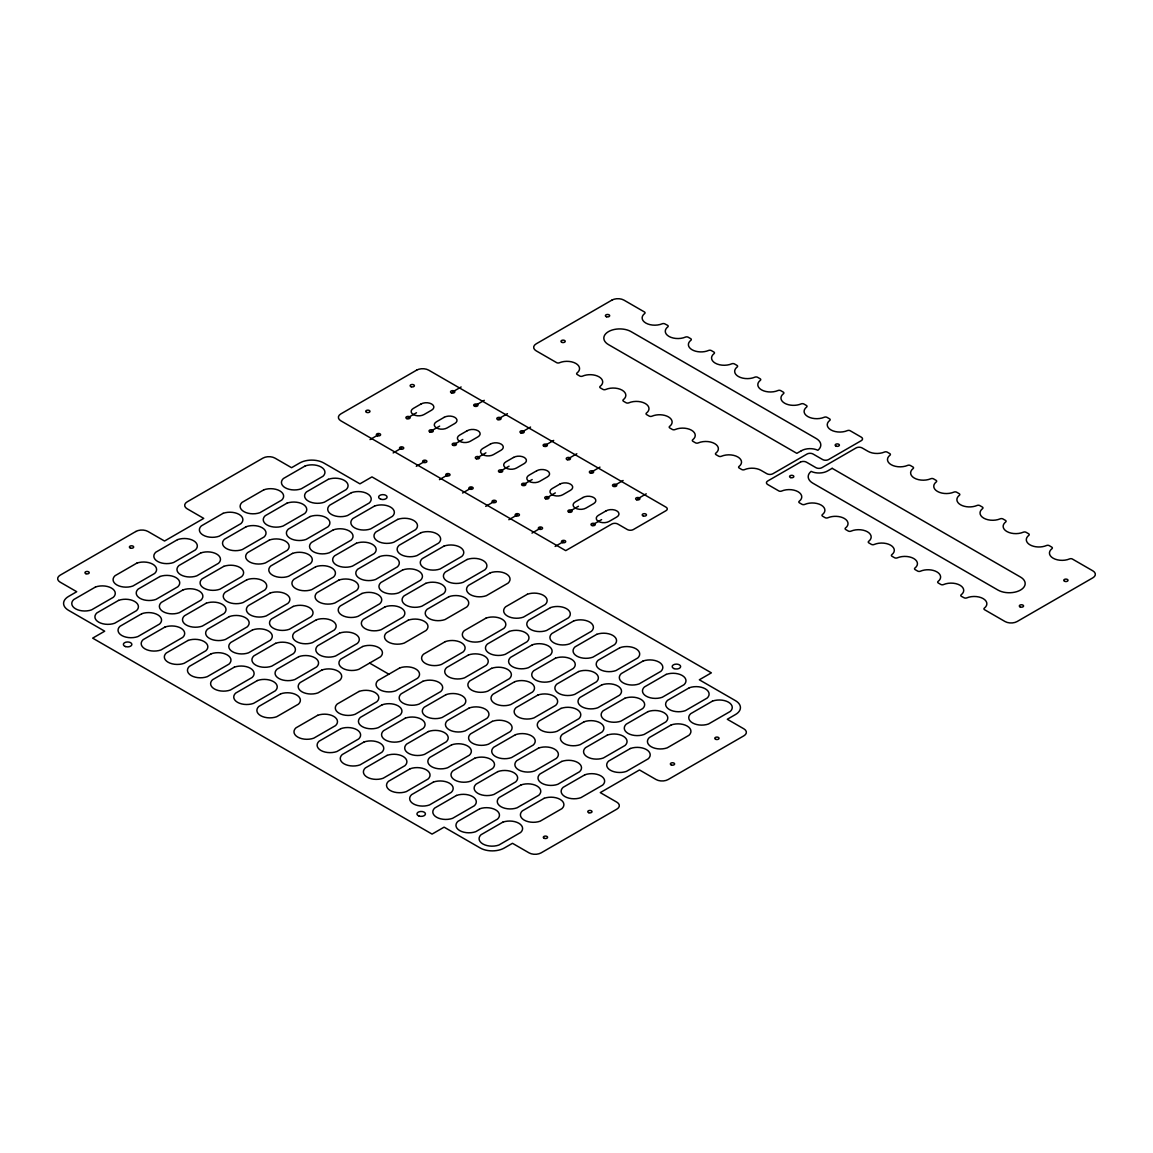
<?xml version="1.0" encoding="UTF-8"?>
<svg xmlns="http://www.w3.org/2000/svg" width="1153" height="1153" viewBox="0 0 1153 1153"><rect width="100%" height="100%" fill="white"/><g stroke="black" fill="none" stroke-linecap="round" stroke-linejoin="round"><path stroke-width="1.5" d="M370.027 439.581L378.487 434.695M408.032 417.631L416.492 412.745M452.668 391.861L461.142 386.976M393.159 452.942L401.633 448.041M431.164 430.991L439.639 426.106M475.814 405.222L484.274 400.322M416.291 466.302L424.765 461.402M454.296 444.352L462.771 439.466M498.946 418.582L507.421 413.682M439.437 479.648L447.897 474.762M477.443 457.712L485.917 452.826M522.093 431.943L530.553 427.042M462.569 493.008L471.044 488.123M500.575 471.073L509.049 466.187M545.225 445.289L553.699 440.403M485.716 506.369L494.176 501.483M523.721 484.433L532.182 479.533M568.357 458.649L576.831 453.763M508.848 519.729L517.322 514.843M546.853 497.793L555.328 492.893M591.503 472.009L599.964 467.124M531.98 533.09L540.454 528.204M570 511.139L578.46 506.253M614.635 485.37L623.11 480.484M555.126 546.45L563.586 541.564M593.132 524.5L601.607 519.614M637.782 498.73L646.242 493.844M369.609 663.09L388.864 674.202M135.895 531.461L60.143 575.188A8.518 4.915 0 0 0 60.143 582.15L76.732 591.72L68.575 596.432A17.036 9.829 0 0 0 68.575 610.341L104.707 631.195L92.658 638.142L432.058 834.095L444.107 827.148L480.239 848.003A17.036 9.829 0 0 0 504.322 848.003L512.48 843.304L529.054 852.874A8.518 4.915 0 0 0 541.103 852.874L616.855 809.132A8.518 4.915 0 0 0 616.855 802.185L600.281 792.615L639.497 769.959L656.086 779.543A8.518 4.915 0 0 0 668.135 779.543L743.887 735.801A8.518 4.915 0 0 0 743.887 728.84L727.298 719.27L735.455 714.557A17.036 9.829 0 0 0 735.455 700.664L699.323 679.794L711.372 672.848L371.958 476.895L359.923 483.842L323.791 462.987A17.036 9.829 0 0 0 299.708 462.987L291.55 467.7L274.962 458.116A8.518 4.915 0 0 0 262.927 458.116L187.161 501.858A8.518 4.915 0 0 0 187.161 508.804L203.75 518.389L164.533 541.031L147.944 531.461A8.518 4.915 0 0 0 135.895 531.461M416.637 370.142L340.87 413.884A8.518 4.915 0 0 0 340.87 420.831L565.719 550.63L611.782 524.038A4.252 2.465 0 0 1 617.806 524.038L627.333 529.544A4.252 2.465 0 0 0 633.357 529.544L666.045 510.664A4.252 2.465 0 0 0 666.045 507.19L428.671 370.142A8.518 4.915 0 0 0 416.637 370.142M95.497 587.007L73.706 599.589A12.957 7.48 0 0 0 75.565 608.813A12.957 7.48 0 0 0 91.548 609.879L113.34 597.297A12.957 7.48 0 0 0 111.481 588.073A12.957 7.48 0 0 0 95.497 587.007M136.818 563.14L115.026 575.722A12.957 7.48 0 0 0 116.885 584.96A12.957 7.48 0 0 0 132.869 586.027L154.661 573.445A12.957 7.48 0 0 0 152.801 564.221A12.957 7.48 0 0 0 136.818 563.14M177.562 539.633L155.77 552.215A12.957 7.48 0 0 0 157.615 561.439A12.957 7.48 0 0 0 173.599 562.505L195.39 549.923A12.957 7.48 0 0 0 193.545 540.699A12.957 7.48 0 0 0 177.562 539.633M223.106 513.33L201.314 525.912A12.957 7.48 0 0 0 203.173 535.136A12.957 7.48 0 0 0 219.156 536.203L240.948 523.621A12.957 7.48 0 0 0 239.089 514.397A12.957 7.48 0 0 0 223.106 513.33M263.85 489.809L242.058 502.391A12.957 7.48 0 0 0 243.917 511.615A12.957 7.48 0 0 0 259.901 512.696L281.692 500.114A12.957 7.48 0 0 0 279.833 490.875A12.957 7.48 0 0 0 263.85 489.809M305.17 465.956L283.379 478.538A12.957 7.48 0 0 0 285.223 487.762A12.957 7.48 0 0 0 301.207 488.829L323.013 476.247A12.957 7.48 0 0 0 321.154 467.023A12.957 7.48 0 0 0 305.17 465.956M421.004 403.997L413.336 408.421A7.538 4.353 0 0 0 413.336 414.561A7.538 4.353 0 0 0 424.001 414.561L431.654 410.151A7.538 4.353 0 0 0 431.654 403.997A7.538 4.353 0 0 0 421.004 403.997M611.897 300.126L536.145 343.868A8.518 4.915 0 0 0 536.145 350.815L556.697 362.676A2.133 1.225 0 0 0 559.421 362.763A12.611 7.278 0 0 1 575.866 363.454A12.611 7.278 0 0 1 577.062 372.952A2.133 1.225 0 0 0 577.264 374.552L579.685 375.993A2.133 1.225 0 0 0 582.51 376.137A12.611 7.278 0 0 1 598.984 376.8A12.611 7.278 0 0 1 600.194 386.313A2.133 1.225 0 0 0 600.396 387.912L602.904 389.368A2.133 1.225 0 0 0 605.685 389.483A12.611 7.278 0 0 1 622.144 390.175A12.611 7.278 0 0 1 623.341 399.673A2.133 1.225 0 0 0 623.542 401.273L626.036 402.714A2.133 1.225 0 0 0 628.817 402.844A12.611 7.278 0 0 1 645.276 403.521A12.611 7.278 0 0 1 646.473 413.033A2.133 1.225 0 0 0 646.674 414.633L649.182 416.074A2.133 1.225 0 0 0 651.964 416.19A12.625 7.293 0 0 1 668.481 416.91A12.625 7.293 0 0 1 669.533 426.466A2.147 1.239 0 0 0 669.835 427.994L672.314 429.435A2.133 1.225 0 0 0 675.096 429.55A12.611 7.278 0 0 1 691.555 430.242A12.611 7.278 0 0 1 692.751 439.74A2.133 1.225 0 0 0 692.953 441.354L695.475 442.81A2.119 1.225 0 0 0 698.358 442.867A12.611 7.278 0 0 1 714.745 443.631A12.611 7.278 0 0 1 715.883 453.1A2.133 1.225 0 0 0 716.085 454.714L718.593 456.156A2.133 1.225 0 0 0 721.374 456.271A12.611 7.278 0 0 1 737.834 456.963A12.611 7.278 0 0 1 739.03 466.461A2.133 1.225 0 0 0 739.232 468.06L741.739 469.516A2.133 1.225 0 0 0 744.507 469.631A12.611 7.278 0 0 1 760.966 470.323L766.875 473.724A4.252 2.465 0 0 0 772.87 473.753L807.042 454.023A4.252 2.465 0 0 1 813.067 454.023L822.593 459.528A4.252 2.465 0 0 0 828.618 459.528L861.305 440.648A4.252 2.465 0 0 0 861.305 437.174L850.165 430.732A2.133 1.225 0 0 0 847.383 430.617A12.611 7.278 0 0 1 830.924 429.925A12.611 7.278 0 0 1 829.742 420.427A2.133 1.225 0 0 0 829.54 418.827L827.032 417.372A2.133 1.225 0 0 0 824.251 417.256A12.611 7.278 0 0 1 807.792 416.564A12.611 7.278 0 0 1 806.596 407.067A2.133 1.225 0 0 0 806.394 405.467L803.9 404.011A2.133 1.225 0 0 0 801.133 403.896A12.611 7.278 0 0 1 784.66 403.219A12.611 7.278 0 0 1 783.463 393.706A2.133 1.225 0 0 0 783.262 392.106L780.754 390.651A2.133 1.225 0 0 0 777.972 390.536A12.611 7.278 0 0 1 761.513 389.858A12.611 7.278 0 0 1 760.317 380.346A2.133 1.225 0 0 0 760.115 378.746L757.607 377.305A2.133 1.225 0 0 0 754.84 377.19A12.611 7.278 0 0 1 738.381 376.498A12.611 7.278 0 0 1 737.185 366.985A2.133 1.225 0 0 0 736.983 365.386L734.475 363.944A2.133 1.225 0 0 0 731.694 363.829A12.611 7.278 0 0 1 715.249 363.137A12.611 7.278 0 0 1 714.038 353.64A2.133 1.225 0 0 0 713.851 352.025L711.343 350.584A2.133 1.225 0 0 0 708.562 350.469A12.611 7.278 0 0 1 692.074 349.763A12.611 7.278 0 0 1 690.935 340.236A2.133 1.239 0 0 0 690.705 338.665L688.197 337.224A2.133 1.225 0 0 0 685.415 337.108A12.611 7.278 0 0 1 668.971 336.417A12.611 7.278 0 0 1 667.774 326.919A2.133 1.225 0 0 0 667.573 325.319L664.935 323.921A2.133 1.225 0 0 0 662.182 323.791A12.611 7.278 0 0 1 645.781 323.027A12.611 7.278 0 0 1 644.628 313.558A2.133 1.225 0 0 0 644.426 311.959L623.946 300.126A8.518 4.915 0 0 0 611.897 300.126M118.644 600.353L96.852 612.935A12.957 7.48 0 0 0 98.711 622.173A12.957 7.48 0 0 0 114.68 623.24L136.486 610.658A12.957 7.48 0 0 0 134.627 601.434A12.957 7.48 0 0 0 118.644 600.353M159.964 576.5L138.173 589.082A12.957 7.48 0 0 0 140.017 598.321A12.957 7.48 0 0 0 156.001 599.387L177.793 586.805A12.957 7.48 0 0 0 175.948 577.581A12.957 7.48 0 0 0 159.964 576.5M200.694 552.979L178.902 565.561A12.957 7.48 0 0 0 180.762 574.799A12.957 7.48 0 0 0 196.745 575.866L218.537 563.284A12.957 7.48 0 0 0 216.678 554.06A12.957 7.48 0 0 0 200.694 552.979M246.252 526.69L224.46 539.273A12.957 7.48 0 0 0 226.319 548.497A12.957 7.48 0 0 0 242.303 549.563L264.095 536.981A12.957 7.48 0 0 0 262.235 527.757A12.957 7.48 0 0 0 246.252 526.69M286.982 503.169L265.19 515.751A12.957 7.48 0 0 0 267.049 524.975A12.957 7.48 0 0 0 283.033 526.042L304.824 513.46A12.957 7.48 0 0 0 302.965 504.236A12.957 7.48 0 0 0 286.982 503.169M328.302 479.317L306.511 491.899A12.957 7.48 0 0 0 308.37 501.123A12.957 7.48 0 0 0 324.353 502.189L346.145 489.607A12.957 7.48 0 0 0 344.286 480.383A12.957 7.48 0 0 0 328.302 479.317M444.136 417.343L436.483 421.767A7.538 4.353 0 0 0 436.483 427.922A7.538 4.353 0 0 0 447.133 427.922L454.801 423.497A7.538 4.353 0 0 0 454.801 417.343A7.538 4.353 0 0 0 444.136 417.343M141.776 613.713L119.984 626.295A12.957 7.48 0 0 0 121.843 635.534A12.957 7.48 0 0 0 137.827 636.6L159.618 624.018A12.957 7.48 0 0 0 157.759 614.794A12.957 7.48 0 0 0 141.776 613.713M183.096 589.86L161.305 602.442A12.957 7.48 0 0 0 163.164 611.666A12.957 7.48 0 0 0 179.147 612.747L200.939 600.165A12.957 7.48 0 0 0 199.08 590.941A12.957 7.48 0 0 0 183.096 589.86M223.841 566.339L202.034 578.921A12.957 7.48 0 0 0 203.894 588.16A12.957 7.48 0 0 0 219.877 589.226L241.669 576.644A12.957 7.48 0 0 0 239.824 567.42A12.957 7.48 0 0 0 223.841 566.339M269.384 540.051L247.592 552.633A12.957 7.48 0 0 0 249.452 561.857A12.957 7.48 0 0 0 265.435 562.923L287.227 550.341A12.957 7.48 0 0 0 285.368 541.117A12.957 7.48 0 0 0 269.384 540.051M310.128 516.53L288.336 529.112A12.957 7.48 0 0 0 290.181 538.336A12.957 7.48 0 0 0 306.165 539.402L327.956 526.82A12.957 7.48 0 0 0 326.112 517.596A12.957 7.48 0 0 0 310.128 516.53M351.449 492.677L329.657 505.245A12.957 7.48 0 0 0 331.502 514.483A12.957 7.48 0 0 0 347.485 515.55L369.277 502.967A12.957 7.48 0 0 0 367.432 493.743A12.957 7.48 0 0 0 351.449 492.677M467.282 430.703L459.615 435.128A7.538 4.353 0 0 0 459.615 441.282A7.538 4.353 0 0 0 470.28 441.282L477.933 436.857A7.538 4.353 0 0 0 477.933 430.703A7.538 4.353 0 0 0 467.282 430.703M164.922 627.073L143.131 639.656A12.957 7.48 0 0 0 144.975 648.88A12.957 7.48 0 0 0 160.959 649.961L182.75 637.378A12.957 7.48 0 0 0 180.906 628.154A12.957 7.48 0 0 0 164.922 627.073M206.228 603.221L184.437 615.803A12.957 7.48 0 0 0 186.296 625.027A12.957 7.48 0 0 0 202.279 626.108L224.071 613.526A12.957 7.48 0 0 0 222.212 604.287A12.957 7.48 0 0 0 206.228 603.221M246.973 579.7L225.181 592.282A12.957 7.48 0 0 0 227.04 601.506A12.957 7.48 0 0 0 243.024 602.587L264.815 590.005A12.957 7.48 0 0 0 262.956 580.781A12.957 7.48 0 0 0 246.973 579.7M292.531 553.397L270.739 565.979A12.957 7.48 0 0 0 272.584 575.217A12.957 7.48 0 0 0 288.567 576.284L310.359 563.702A12.957 7.48 0 0 0 308.514 554.478A12.957 7.48 0 0 0 292.531 553.397M333.26 529.89L311.469 542.472A12.957 7.48 0 0 0 313.328 551.696A12.957 7.48 0 0 0 329.311 552.763L351.103 540.18A12.957 7.48 0 0 0 349.244 530.956A12.957 7.48 0 0 0 333.26 529.89M374.581 506.023L352.789 518.605A12.957 7.48 0 0 0 354.648 527.843A12.957 7.48 0 0 0 370.632 528.91L392.424 516.328A12.957 7.48 0 0 0 390.564 507.104A12.957 7.48 0 0 0 374.581 506.023M490.414 444.064L482.761 448.488A7.538 4.353 0 0 0 482.761 454.642A7.538 4.353 0 0 0 493.412 454.642L501.079 450.218A7.538 4.353 0 0 0 501.079 444.064A7.538 4.353 0 0 0 490.414 444.064M188.054 640.434L166.263 653.016A12.957 7.48 0 0 0 168.122 662.24A12.957 7.48 0 0 0 184.105 663.321L205.897 650.739A12.957 7.48 0 0 0 204.038 641.5A12.957 7.48 0 0 0 188.054 640.434M229.375 616.581L207.583 629.163A12.957 7.48 0 0 0 209.442 638.387A12.957 7.48 0 0 0 225.426 639.468L247.218 626.886A12.957 7.48 0 0 0 245.358 617.648A12.957 7.48 0 0 0 229.375 616.581M270.105 593.06L248.313 605.642A12.957 7.48 0 0 0 250.172 614.866A12.957 7.48 0 0 0 266.156 615.947L287.947 603.365A12.957 7.48 0 0 0 286.088 594.126A12.957 7.48 0 0 0 270.105 593.06M315.663 566.757L293.871 579.339A12.957 7.48 0 0 0 295.73 588.578A12.957 7.48 0 0 0 311.714 589.644L333.505 577.062A12.957 7.48 0 0 0 331.646 567.838A12.957 7.48 0 0 0 315.663 566.757M356.407 543.236L334.601 555.818A12.957 7.48 0 0 0 336.46 565.056A12.957 7.48 0 0 0 352.443 566.123L374.235 553.541A12.957 7.48 0 0 0 372.376 544.317A12.957 7.48 0 0 0 356.407 543.236M397.713 519.383L375.921 531.965A12.957 7.48 0 0 0 377.78 541.189A12.957 7.48 0 0 0 393.764 542.27L415.556 529.688A12.957 7.48 0 0 0 413.696 520.464A12.957 7.48 0 0 0 397.713 519.383M513.561 457.424L505.893 461.849A7.538 4.353 0 0 0 505.893 468.003A7.538 4.353 0 0 0 516.544 468.003L524.211 463.578A7.538 4.353 0 0 0 524.211 457.424A7.538 4.353 0 0 0 513.561 457.424M211.186 653.794L189.395 666.376A12.957 7.48 0 0 0 191.254 675.6A12.957 7.48 0 0 0 207.237 676.681L229.029 664.099A12.957 7.48 0 0 0 227.17 654.861A12.957 7.48 0 0 0 211.186 653.794M252.507 629.942L230.715 642.524A12.957 7.48 0 0 0 232.575 651.748A12.957 7.48 0 0 0 248.558 652.814L270.35 640.232A12.957 7.48 0 0 0 268.49 631.008A12.957 7.48 0 0 0 252.507 629.942M293.251 606.42L271.459 619.002A12.957 7.48 0 0 0 273.304 628.226A12.957 7.48 0 0 0 289.288 629.307L311.094 616.725A12.957 7.48 0 0 0 309.235 607.487A12.957 7.48 0 0 0 293.251 606.42M338.795 580.118L317.003 592.7A12.957 7.48 0 0 0 318.862 601.924A12.957 7.48 0 0 0 334.846 603.005L356.637 590.422A12.957 7.48 0 0 0 354.778 581.198A12.957 7.48 0 0 0 338.795 580.118M379.539 556.596L357.747 569.178A12.957 7.48 0 0 0 359.606 578.417A12.957 7.48 0 0 0 375.59 579.483L397.381 566.901A12.957 7.48 0 0 0 395.522 557.677A12.957 7.48 0 0 0 379.539 556.596M420.859 532.744L399.068 545.326A12.957 7.48 0 0 0 400.927 554.55A12.957 7.48 0 0 0 416.896 555.631L438.702 543.049A12.957 7.48 0 0 0 436.843 533.81A12.957 7.48 0 0 0 420.859 532.744M536.693 470.784L529.025 475.209A7.538 4.353 0 0 0 529.025 481.363A7.538 4.353 0 0 0 539.69 481.363L547.358 476.938A7.538 4.353 0 0 0 547.358 470.784A7.538 4.353 0 0 0 536.693 470.784M234.333 667.155L212.541 679.737A12.957 7.48 0 0 0 214.4 688.961A12.957 7.48 0 0 0 230.384 690.027L252.176 677.445A12.957 7.48 0 0 0 250.316 668.221A12.957 7.48 0 0 0 234.333 667.155M275.653 643.302L253.862 655.884A12.957 7.48 0 0 0 255.707 665.108A12.957 7.48 0 0 0 271.69 666.175L293.482 653.592A12.957 7.48 0 0 0 291.637 644.368A12.957 7.48 0 0 0 275.653 643.302M316.383 619.781L294.591 632.363A12.957 7.48 0 0 0 296.451 641.587A12.957 7.48 0 0 0 312.434 642.653L334.226 630.071A12.957 7.48 0 0 0 332.367 620.847A12.957 7.48 0 0 0 316.383 619.781M361.941 593.478L340.149 606.06A12.957 7.48 0 0 0 342.009 615.284A12.957 7.48 0 0 0 357.992 616.365L379.784 603.783A12.957 7.48 0 0 0 377.925 594.544A12.957 7.48 0 0 0 361.941 593.478M402.671 569.957L380.879 582.539A12.957 7.48 0 0 0 382.738 591.763A12.957 7.48 0 0 0 398.722 592.844L420.514 580.262A12.957 7.48 0 0 0 418.654 571.038A12.957 7.48 0 0 0 402.671 569.957M443.991 546.104L422.2 558.686A12.957 7.48 0 0 0 424.059 567.91A12.957 7.48 0 0 0 440.042 568.991L461.834 556.409A12.957 7.48 0 0 0 459.975 547.171A12.957 7.48 0 0 0 443.991 546.104M559.825 484.145L552.172 488.569A7.538 4.353 0 0 0 552.172 494.723A7.538 4.353 0 0 0 562.823 494.723L570.49 490.299A7.538 4.353 0 0 0 570.49 484.145A7.538 4.353 0 0 0 559.825 484.145M257.465 680.515L235.673 693.097A12.957 7.48 0 0 0 237.532 702.321A12.957 7.48 0 0 0 253.516 703.388L275.308 690.806A12.957 7.48 0 0 0 273.448 681.582A12.957 7.48 0 0 0 257.465 680.515M298.786 656.662L276.994 669.244A12.957 7.48 0 0 0 278.853 678.468A12.957 7.48 0 0 0 294.837 679.535L316.628 666.953A12.957 7.48 0 0 0 314.769 657.729A12.957 7.48 0 0 0 298.786 656.662M339.53 633.141L317.738 645.723A12.957 7.48 0 0 0 319.583 654.947A12.957 7.48 0 0 0 335.566 656.014L357.358 643.432A12.957 7.48 0 0 0 355.513 634.208A12.957 7.48 0 0 0 339.53 633.141M385.073 606.838L363.281 619.42A12.957 7.48 0 0 0 365.141 628.644A12.957 7.48 0 0 0 381.124 629.711L402.916 617.143A12.957 7.48 0 0 0 401.057 607.905A12.957 7.48 0 0 0 385.073 606.838M425.817 583.317L404.026 595.899A12.957 7.48 0 0 0 405.87 605.123A12.957 7.48 0 0 0 421.854 606.204L443.66 593.622A12.957 7.48 0 0 0 441.801 584.384A12.957 7.48 0 0 0 425.817 583.317M467.138 559.464L445.346 572.047A12.957 7.48 0 0 0 447.191 581.271A12.957 7.48 0 0 0 463.175 582.337L484.966 569.755A12.957 7.48 0 0 0 483.121 560.531A12.957 7.48 0 0 0 467.138 559.464M582.971 497.505L575.304 501.93A7.538 4.353 0 0 0 575.304 508.084A7.538 4.353 0 0 0 585.969 508.084L593.622 503.659A7.538 4.353 0 0 0 593.622 497.505A7.538 4.353 0 0 0 582.971 497.505M280.611 693.875L258.82 706.458A12.957 7.48 0 0 0 260.664 715.682A12.957 7.48 0 0 0 276.648 716.748L298.44 704.166A12.957 7.48 0 0 0 296.595 694.942A12.957 7.48 0 0 0 280.611 693.875M321.932 670.008L300.126 682.59A12.957 7.48 0 0 0 301.985 691.829A12.957 7.48 0 0 0 317.969 692.895L339.76 680.313A12.957 7.48 0 0 0 337.901 671.089A12.957 7.48 0 0 0 321.932 670.008M362.662 646.502L340.87 659.084A12.957 7.48 0 0 0 342.729 668.308A12.957 7.48 0 0 0 358.713 669.374L380.504 656.792A12.957 7.48 0 0 0 378.645 647.568A12.957 7.48 0 0 0 362.662 646.502M408.22 620.199L386.428 632.781A12.957 7.48 0 0 0 388.273 642.005A12.957 7.48 0 0 0 404.256 643.071L426.048 630.489A12.957 7.48 0 0 0 424.203 621.265A12.957 7.48 0 0 0 408.22 620.199M448.949 596.678L427.158 609.26A12.957 7.48 0 0 0 429.017 618.484A12.957 7.48 0 0 0 445 619.565L466.792 606.982A12.957 7.48 0 0 0 464.933 597.744A12.957 7.48 0 0 0 448.949 596.678M490.27 572.825L468.478 585.407A12.957 7.48 0 0 0 470.338 594.631A12.957 7.48 0 0 0 486.321 595.697L508.113 583.115A12.957 7.48 0 0 0 506.253 573.891A12.957 7.48 0 0 0 490.27 572.825M606.103 510.865L598.45 515.29A7.538 4.353 0 0 0 598.45 521.43A7.538 4.353 0 0 0 609.101 521.43L616.769 517.02A7.538 4.353 0 0 0 616.769 510.865A7.538 4.353 0 0 0 606.103 510.865M317.709 715.292L295.917 727.874A12.957 7.48 0 0 0 297.777 737.098A12.957 7.48 0 0 0 313.76 738.179L335.552 725.597A12.957 7.48 0 0 0 333.693 716.359A12.957 7.48 0 0 0 317.709 715.292M359.03 691.44L337.238 704.022A12.957 7.48 0 0 0 339.097 713.246A12.957 7.48 0 0 0 355.081 714.312L376.872 701.73A12.957 7.48 0 0 0 375.013 692.506A12.957 7.48 0 0 0 359.03 691.44M399.76 667.918L377.968 680.501A12.957 7.48 0 0 0 379.827 689.725A12.957 7.48 0 0 0 395.81 690.791L417.602 678.223A12.957 7.48 0 0 0 415.743 668.985A12.957 7.48 0 0 0 399.76 667.918M445.317 641.616L423.526 654.198A12.957 7.48 0 0 0 425.385 663.422A12.957 7.48 0 0 0 441.368 664.503L463.16 651.921A12.957 7.48 0 0 0 461.301 642.682A12.957 7.48 0 0 0 445.317 641.616M486.062 618.094L464.255 630.677A12.957 7.48 0 0 0 466.115 639.901A12.957 7.48 0 0 0 482.098 640.982L503.89 628.399A12.957 7.48 0 0 0 502.045 619.175A12.957 7.48 0 0 0 486.062 618.094M527.368 594.242L505.576 606.824A12.957 7.48 0 0 0 507.435 616.048A12.957 7.48 0 0 0 523.419 617.129L545.21 604.547A12.957 7.48 0 0 0 543.351 595.308A12.957 7.48 0 0 0 527.368 594.242M801.349 450.737L796.838 453.345L608.496 344.617A15.94 9.195 0 0 1 608.496 331.603A15.94 9.195 0 0 1 631.037 331.603L816.137 438.471A15.94 9.195 0 0 1 817.881 450.275A12.294 7.105 0 0 0 801.349 450.737M800.384 462.151L767.682 481.017A4.252 2.465 0 0 0 767.682 484.505L778.837 490.933A2.133 1.225 0 0 0 781.619 491.048A12.611 7.278 0 0 1 798.078 491.74A12.611 7.278 0 0 1 799.26 501.238A2.133 1.225 0 0 0 799.461 502.852L801.969 504.293A2.133 1.225 0 0 0 804.751 504.409A12.611 7.278 0 0 1 821.21 505.1A12.611 7.278 0 0 1 822.406 514.598A2.133 1.225 0 0 0 822.608 516.198L825.087 517.654A2.133 1.225 0 0 0 827.868 517.769A12.611 7.278 0 0 1 844.342 518.461A12.611 7.278 0 0 1 845.538 527.959A2.133 1.225 0 0 0 845.74 529.558L848.248 531.014A2.133 1.225 0 0 0 851.029 531.129A12.611 7.278 0 0 1 867.488 531.821A12.611 7.278 0 0 1 868.685 541.319A2.133 1.225 0 0 0 868.886 542.919L871.394 544.375A2.133 1.225 0 0 0 874.161 544.49A12.611 7.278 0 0 1 890.62 545.182A12.611 7.278 0 0 1 891.817 554.679A2.133 1.225 0 0 0 892.018 556.279L894.526 557.721A2.133 1.225 0 0 0 897.308 557.85A12.611 7.278 0 0 1 913.752 558.528A12.611 7.278 0 0 1 914.963 568.025A2.133 1.225 0 0 0 915.151 569.64L917.658 571.081A2.133 1.225 0 0 0 920.44 571.196A12.611 7.278 0 0 1 936.928 571.902A12.611 7.278 0 0 1 938.066 581.429A2.133 1.239 0 0 0 938.297 583L940.805 584.441A2.133 1.225 0 0 0 943.572 584.557A12.611 7.278 0 0 1 960.031 585.248A12.611 7.278 0 0 1 961.227 594.746A2.133 1.225 0 0 0 961.429 596.36L964.067 597.758A2.133 1.225 0 0 0 966.819 597.874A12.611 7.278 0 0 1 983.221 598.638A12.611 7.278 0 0 1 984.374 608.107A2.133 1.225 0 0 0 984.576 609.721L1005.056 621.539A8.518 4.915 0 0 0 1017.105 621.539L1092.857 577.812A8.518 4.915 0 0 0 1092.857 570.85L1072.304 558.989A2.133 1.225 0 0 0 1069.58 558.917A12.611 7.278 0 0 1 1053.136 558.211A12.611 7.278 0 0 1 1051.94 548.713A2.133 1.225 0 0 0 1051.738 547.113L1049.316 545.672A2.133 1.225 0 0 0 1046.492 545.528A12.611 7.278 0 0 1 1030.018 544.865A12.611 7.278 0 0 1 1028.807 535.352A2.133 1.225 0 0 0 1028.606 533.753L1026.098 532.311A2.133 1.225 0 0 0 1023.316 532.196A12.611 7.278 0 0 1 1006.857 531.504A12.611 7.278 0 0 1 1005.661 521.992A2.133 1.225 0 0 0 1005.459 520.392L1002.951 518.951A2.133 1.225 0 0 0 1000.184 518.836A12.611 7.278 0 0 1 983.725 518.144A12.611 7.278 0 0 1 982.529 508.646A2.133 1.225 0 0 0 982.327 507.032L979.819 505.59A2.133 1.225 0 0 0 977.038 505.475A12.625 7.293 0 0 1 960.521 504.755A12.625 7.293 0 0 1 959.469 495.214A2.147 1.239 0 0 0 959.166 493.671L956.687 492.23A2.133 1.225 0 0 0 953.906 492.115A12.611 7.278 0 0 1 937.447 491.423A12.611 7.278 0 0 1 936.25 481.925A2.133 1.225 0 0 0 936.049 480.325L933.526 478.855A2.119 1.225 0 0 0 930.644 478.798A12.611 7.278 0 0 1 914.257 478.034A12.611 7.278 0 0 1 913.118 468.565A2.133 1.225 0 0 0 912.917 466.965L910.409 465.509A2.133 1.225 0 0 0 907.627 465.394A12.611 7.278 0 0 1 891.168 464.702A12.611 7.278 0 0 1 889.972 455.204A2.133 1.225 0 0 0 889.77 453.605L887.262 452.149A2.133 1.225 0 0 0 884.495 452.034A12.611 7.278 0 0 1 868.036 451.342L862.127 447.94A4.252 2.465 0 0 0 856.131 447.912L821.959 467.657A4.252 2.465 0 0 1 815.935 467.657L806.408 462.151A4.252 2.465 0 0 0 800.384 462.151M340.841 728.653L319.05 741.235A12.957 7.48 0 0 0 320.909 750.459A12.957 7.48 0 0 0 336.892 751.525L358.684 738.943A12.957 7.48 0 0 0 356.825 729.719A12.957 7.48 0 0 0 340.841 728.653M382.162 704.8L360.37 717.382A12.957 7.48 0 0 0 362.229 726.606A12.957 7.48 0 0 0 378.213 727.673L400.005 715.091A12.957 7.48 0 0 0 398.145 705.867A12.957 7.48 0 0 0 382.162 704.8M422.906 681.279L401.114 693.861A12.957 7.48 0 0 0 402.959 703.085A12.957 7.48 0 0 0 418.943 704.152L440.749 691.569A12.957 7.48 0 0 0 438.889 682.345A12.957 7.48 0 0 0 422.906 681.279M468.449 654.976L446.658 667.558A12.957 7.48 0 0 0 448.517 676.782A12.957 7.48 0 0 0 464.5 677.863L486.292 665.281A12.957 7.48 0 0 0 484.433 656.043A12.957 7.48 0 0 0 468.449 654.976M509.194 631.455L487.402 644.037A12.957 7.48 0 0 0 489.261 653.261A12.957 7.48 0 0 0 505.245 654.342L527.036 641.76A12.957 7.48 0 0 0 525.177 632.521A12.957 7.48 0 0 0 509.194 631.455M550.514 607.602L528.723 620.184A12.957 7.48 0 0 0 530.582 629.408A12.957 7.48 0 0 0 546.565 630.489L568.357 617.907A12.957 7.48 0 0 0 566.498 608.669A12.957 7.48 0 0 0 550.514 607.602M832.163 468.32L827.638 470.928A12.294 7.105 0 0 1 811.121 471.39A15.94 9.195 0 0 0 812.865 483.193L997.965 590.062A15.94 9.195 0 0 0 1020.506 590.062A15.94 9.195 0 0 0 1020.506 577.062L832.163 468.32M363.988 742.013L342.196 754.595A12.957 7.48 0 0 0 344.055 763.819A12.957 7.48 0 0 0 360.039 764.886L381.83 752.304A12.957 7.48 0 0 0 379.971 743.08A12.957 7.48 0 0 0 363.988 742.013M405.308 718.146L383.517 730.728A12.957 7.48 0 0 0 385.361 739.967A12.957 7.48 0 0 0 401.345 741.033L423.137 728.451A12.957 7.48 0 0 0 421.292 719.227A12.957 7.48 0 0 0 405.308 718.146M446.038 694.639L424.246 707.221A12.957 7.48 0 0 0 426.106 716.445A12.957 7.48 0 0 0 442.089 717.512L463.881 704.93A12.957 7.48 0 0 0 462.022 695.706A12.957 7.48 0 0 0 446.038 694.639M491.596 668.336L469.804 680.919A12.957 7.48 0 0 0 471.663 690.143A12.957 7.48 0 0 0 487.647 691.209L509.439 678.627A12.957 7.48 0 0 0 507.579 669.403A12.957 7.48 0 0 0 491.596 668.336M532.326 644.815L510.534 657.397A12.957 7.48 0 0 0 512.393 666.621A12.957 7.48 0 0 0 528.377 667.702L550.168 655.12A12.957 7.48 0 0 0 548.309 645.882A12.957 7.48 0 0 0 532.326 644.815M573.646 620.963L551.855 633.545A12.957 7.48 0 0 0 553.714 642.769A12.957 7.48 0 0 0 569.697 643.835L591.489 631.253A12.957 7.48 0 0 0 589.63 622.029A12.957 7.48 0 0 0 573.646 620.963M387.12 755.374L365.328 767.956A12.957 7.48 0 0 0 367.187 777.18A12.957 7.48 0 0 0 383.171 778.246L404.962 765.664A12.957 7.48 0 0 0 403.103 756.44A12.957 7.48 0 0 0 387.12 755.374M428.44 731.506L406.649 744.089A12.957 7.48 0 0 0 408.508 753.327A12.957 7.48 0 0 0 424.491 754.393L446.283 741.811A12.957 7.48 0 0 0 444.424 732.587A12.957 7.48 0 0 0 428.44 731.506M469.185 708L447.393 720.567A12.957 7.48 0 0 0 449.238 729.806A12.957 7.48 0 0 0 465.221 730.872L487.013 718.29A12.957 7.48 0 0 0 485.168 709.066A12.957 7.48 0 0 0 469.185 708M514.728 681.697L492.936 694.279A12.957 7.48 0 0 0 494.796 703.503A12.957 7.48 0 0 0 510.779 704.569L532.571 691.987A12.957 7.48 0 0 0 530.711 682.763A12.957 7.48 0 0 0 514.728 681.697M555.472 658.176L533.68 670.758A12.957 7.48 0 0 0 535.525 679.982A12.957 7.48 0 0 0 551.509 681.048L573.315 668.466A12.957 7.48 0 0 0 571.456 659.242A12.957 7.48 0 0 0 555.472 658.176M596.793 634.323L575.001 646.905A12.957 7.48 0 0 0 576.846 656.129A12.957 7.48 0 0 0 592.829 657.196L614.621 644.613A12.957 7.48 0 0 0 612.776 635.389A12.957 7.48 0 0 0 596.793 634.323M410.266 768.72L388.475 781.302A12.957 7.48 0 0 0 390.319 790.54A12.957 7.48 0 0 0 406.303 791.607L428.094 779.024A12.957 7.48 0 0 0 426.25 769.8A12.957 7.48 0 0 0 410.266 768.72M451.587 744.867L429.781 757.449A12.957 7.48 0 0 0 431.64 766.673A12.957 7.48 0 0 0 447.623 767.754L469.415 755.172A12.957 7.48 0 0 0 467.556 745.948A12.957 7.48 0 0 0 451.587 744.867M492.317 721.346L470.525 733.928A12.957 7.48 0 0 0 472.384 743.166A12.957 7.48 0 0 0 488.368 744.233L510.159 731.651A12.957 7.48 0 0 0 508.3 722.427A12.957 7.48 0 0 0 492.317 721.346M537.874 695.057L516.083 707.639A12.957 7.48 0 0 0 517.928 716.863A12.957 7.48 0 0 0 533.911 717.93L555.703 705.348A12.957 7.48 0 0 0 553.858 696.124A12.957 7.48 0 0 0 537.874 695.057M578.604 671.536L556.813 684.118A12.957 7.48 0 0 0 558.672 693.342A12.957 7.48 0 0 0 574.655 694.409L596.447 681.827A12.957 7.48 0 0 0 594.588 672.603A12.957 7.48 0 0 0 578.604 671.536M619.925 647.683L598.133 660.265A12.957 7.48 0 0 0 599.992 669.489A12.957 7.48 0 0 0 615.976 670.556L637.768 657.974A12.957 7.48 0 0 0 635.908 648.75A12.957 7.48 0 0 0 619.925 647.683M433.398 782.08L411.607 794.662A12.957 7.48 0 0 0 413.466 803.9A12.957 7.48 0 0 0 429.449 804.967L451.241 792.385A12.957 7.48 0 0 0 449.382 783.161A12.957 7.48 0 0 0 433.398 782.08M474.719 758.227L452.927 770.809A12.957 7.48 0 0 0 454.786 780.033A12.957 7.48 0 0 0 470.77 781.114L492.562 768.532A12.957 7.48 0 0 0 490.702 759.294A12.957 7.48 0 0 0 474.719 758.227M515.449 734.706L493.657 747.288A12.957 7.48 0 0 0 495.516 756.527A12.957 7.48 0 0 0 511.5 757.593L533.291 745.011A12.957 7.48 0 0 0 531.432 735.787A12.957 7.48 0 0 0 515.449 734.706M561.007 708.403L539.215 720.985A12.957 7.48 0 0 0 541.074 730.224A12.957 7.48 0 0 0 557.058 731.29L578.849 718.708A12.957 7.48 0 0 0 576.99 709.484A12.957 7.48 0 0 0 561.007 708.403M601.751 684.896L579.959 697.479A12.957 7.48 0 0 0 581.804 706.703A12.957 7.48 0 0 0 597.787 707.769L619.579 695.187A12.957 7.48 0 0 0 617.734 685.963A12.957 7.48 0 0 0 601.751 684.896M643.057 661.029L621.265 673.611A12.957 7.48 0 0 0 623.124 682.85A12.957 7.48 0 0 0 639.108 683.916L660.9 671.334A12.957 7.48 0 0 0 659.04 662.11A12.957 7.48 0 0 0 643.057 661.029M456.53 795.44L434.739 808.022A12.957 7.48 0 0 0 436.598 817.246A12.957 7.48 0 0 0 452.581 818.327L474.373 805.745A12.957 7.48 0 0 0 472.514 796.521A12.957 7.48 0 0 0 456.53 795.44M497.851 771.588L476.059 784.17A12.957 7.48 0 0 0 477.918 793.394A12.957 7.48 0 0 0 493.902 794.475L515.694 781.893A12.957 7.48 0 0 0 513.834 772.654A12.957 7.48 0 0 0 497.851 771.588M538.595 748.066L516.803 760.649A12.957 7.48 0 0 0 518.663 769.873A12.957 7.48 0 0 0 534.646 770.953L556.438 758.371A12.957 7.48 0 0 0 554.579 749.133A12.957 7.48 0 0 0 538.595 748.066M584.153 721.764L562.347 734.346A12.957 7.48 0 0 0 564.206 743.584A12.957 7.48 0 0 0 580.19 744.651L601.981 732.069A12.957 7.48 0 0 0 600.122 722.845A12.957 7.48 0 0 0 584.153 721.764M624.883 698.242L603.091 710.824A12.957 7.48 0 0 0 604.95 720.063A12.957 7.48 0 0 0 620.934 721.129L642.725 708.547A12.957 7.48 0 0 0 640.866 699.323A12.957 7.48 0 0 0 624.883 698.242M666.203 674.39L644.412 686.972A12.957 7.48 0 0 0 646.271 696.21A12.957 7.48 0 0 0 662.254 697.277L684.046 684.695A12.957 7.48 0 0 0 682.187 675.471A12.957 7.48 0 0 0 666.203 674.39M479.677 808.801L457.885 821.383A12.957 7.48 0 0 0 459.744 830.607A12.957 7.48 0 0 0 475.728 831.688L497.519 819.106A12.957 7.48 0 0 0 495.66 809.867A12.957 7.48 0 0 0 479.677 808.801M520.997 784.948L499.206 797.53A12.957 7.48 0 0 0 501.051 806.754A12.957 7.48 0 0 0 517.034 807.821L538.84 795.239A12.957 7.48 0 0 0 536.981 786.015A12.957 7.48 0 0 0 520.997 784.948M561.727 761.427L539.935 774.009A12.957 7.48 0 0 0 541.795 783.233A12.957 7.48 0 0 0 557.778 784.314L579.57 771.732A12.957 7.48 0 0 0 577.711 762.493A12.957 7.48 0 0 0 561.727 761.427M607.285 735.124L585.493 747.706A12.957 7.48 0 0 0 587.353 756.93A12.957 7.48 0 0 0 603.336 758.011L625.128 745.429A12.957 7.48 0 0 0 623.269 736.205A12.957 7.48 0 0 0 607.285 735.124M648.015 711.603L626.223 724.185A12.957 7.48 0 0 0 628.082 733.423A12.957 7.48 0 0 0 644.066 734.49L665.857 721.908A12.957 7.48 0 0 0 663.998 712.684A12.957 7.48 0 0 0 648.015 711.603M689.335 687.75L667.544 700.332A12.957 7.48 0 0 0 669.403 709.556A12.957 7.48 0 0 0 685.386 710.637L707.178 698.055A12.957 7.48 0 0 0 705.319 688.831A12.957 7.48 0 0 0 689.335 687.75M502.809 822.161L481.017 834.743A12.957 7.48 0 0 0 482.876 843.967A12.957 7.48 0 0 0 498.86 845.048L520.652 832.466A12.957 7.48 0 0 0 518.792 823.228A12.957 7.48 0 0 0 502.809 822.161M544.13 798.308L522.338 810.89A12.957 7.48 0 0 0 524.197 820.114A12.957 7.48 0 0 0 540.18 821.181L561.972 808.599A12.957 7.48 0 0 0 560.113 799.375A12.957 7.48 0 0 0 544.13 798.308M584.874 774.787L563.082 787.369A12.957 7.48 0 0 0 564.927 796.593A12.957 7.48 0 0 0 580.91 797.66L602.702 785.078A12.957 7.48 0 0 0 600.857 775.854A12.957 7.48 0 0 0 584.874 774.787M630.417 748.484L608.625 761.066A12.957 7.48 0 0 0 610.485 770.29A12.957 7.48 0 0 0 626.468 771.371L648.26 758.789A12.957 7.48 0 0 0 646.401 749.551A12.957 7.48 0 0 0 630.417 748.484M671.161 724.963L649.37 737.545A12.957 7.48 0 0 0 651.229 746.769A12.957 7.48 0 0 0 667.198 747.85L689.004 735.268A12.957 7.48 0 0 0 687.145 726.044A12.957 7.48 0 0 0 671.161 724.963M712.482 701.11L690.69 713.693A12.957 7.48 0 0 0 692.535 722.917A12.957 7.48 0 0 0 708.519 723.998L730.31 711.415A12.957 7.48 0 0 0 728.465 702.177A12.957 7.48 0 0 0 712.482 701.11M562.044 342.412A2.133 1.225 0 0 0 565.229 341.346A2.133 1.225 0 0 0 562.044 340.279A2.133 1.225 0 0 0 562.044 342.412M606.478 316.758A2.133 1.225 0 0 0 609.678 315.691A2.133 1.225 0 0 0 606.478 314.625A2.133 1.225 0 0 0 606.478 316.758M836.228 446.197A2.133 1.225 0 0 0 839.413 445.13A2.133 1.225 0 0 0 836.228 444.064A2.133 1.225 0 0 0 836.228 446.197M1064.709 581.343A2.133 1.225 0 0 0 1068.024 580.406A2.133 1.225 0 0 0 1064.968 579.21A2.133 1.225 0 0 0 1064.709 581.343M1020.261 606.997A2.133 1.225 0 0 0 1023.576 606.06A2.133 1.225 0 0 0 1020.535 604.878A2.133 1.225 0 0 0 1020.261 606.997M790.655 477.601A2.133 1.225 0 0 0 793.84 476.535A2.133 1.225 0 0 0 790.655 475.468A2.133 1.225 0 0 0 790.655 477.601M380.706 499.206A4.252 2.465 0 0 0 387.091 497.073A4.252 2.465 0 0 0 380.706 494.954A4.252 2.465 0 0 0 380.706 499.206M674.015 668.596A4.252 2.465 0 0 0 680.645 666.737A4.252 2.465 0 0 0 674.548 664.359A4.252 2.465 0 0 0 674.015 668.596M419.058 816.05A4.252 2.465 0 0 0 425.443 813.917A4.252 2.465 0 0 0 419.058 811.784A4.252 2.465 0 0 0 419.058 816.05M125.49 646.559A4.252 2.465 0 0 0 131.874 644.426A4.252 2.465 0 0 0 125.49 642.293A4.252 2.465 0 0 0 125.49 646.559M671.421 765.03A2.133 1.225 0 0 0 674.62 763.978A2.133 1.225 0 0 0 671.421 762.911A2.133 1.225 0 0 0 671.421 765.03M715.854 739.376A2.133 1.225 0 0 0 719.054 738.309A2.133 1.225 0 0 0 715.854 737.243A2.133 1.225 0 0 0 715.854 739.376M544.389 838.375A2.133 1.225 0 0 0 547.589 837.309A2.133 1.225 0 0 0 544.389 836.242A2.133 1.225 0 0 0 544.389 838.375M588.837 812.721A2.133 1.225 0 0 0 592.022 811.654A2.133 1.225 0 0 0 588.837 810.588A2.133 1.225 0 0 0 588.837 812.721M130.476 548.093A2.133 1.225 0 0 0 133.676 547.026A2.133 1.225 0 0 0 130.476 545.96A2.133 1.225 0 0 0 130.476 548.093M85.913 573.704A2.133 1.225 0 0 0 89.228 572.767A2.133 1.225 0 0 0 86.172 571.571A2.133 1.225 0 0 0 85.913 573.704M411.217 386.774A2.133 1.225 0 0 0 414.403 385.707A2.133 1.225 0 0 0 411.217 384.641A2.133 1.225 0 0 0 411.217 386.774M366.64 412.385A2.133 1.225 0 0 0 369.969 411.462A2.133 1.225 0 0 0 366.913 410.266A2.133 1.225 0 0 0 366.64 412.385M643.288 515.967A2.133 1.225 0 0 0 646.487 514.901A2.133 1.225 0 0 0 643.288 513.834A2.133 1.225 0 0 0 643.288 515.967M451.601 392.928A2.133 1.225 0 0 0 454.801 391.861A2.133 1.225 0 0 0 451.601 390.795A2.133 1.225 0 0 0 451.601 392.928M474.748 406.288A2.133 1.225 0 0 0 477.933 405.222A2.133 1.225 0 0 0 474.748 404.155A2.133 1.225 0 0 0 474.748 406.288M497.88 419.649A2.133 1.225 0 0 0 501.079 418.582A2.133 1.225 0 0 0 497.88 417.516A2.133 1.225 0 0 0 497.88 419.649M521.026 432.995A2.133 1.225 0 0 0 524.211 431.943A2.133 1.225 0 0 0 521.026 430.876A2.133 1.225 0 0 0 521.026 432.995M544.158 446.355A2.133 1.225 0 0 0 547.358 445.289A2.133 1.225 0 0 0 544.158 444.236A2.133 1.225 0 0 0 544.158 446.355M567.305 459.716A2.133 1.225 0 0 0 570.49 458.649A2.133 1.225 0 0 0 567.305 457.582A2.133 1.225 0 0 0 567.305 459.716M590.437 473.076A2.133 1.225 0 0 0 593.622 472.009A2.133 1.225 0 0 0 590.437 470.943A2.133 1.225 0 0 0 590.437 473.076M613.569 486.436A2.133 1.225 0 0 0 616.769 485.37A2.133 1.225 0 0 0 613.569 484.303A2.133 1.225 0 0 0 613.569 486.436M636.715 499.797A2.133 1.225 0 0 0 639.901 498.73A2.133 1.225 0 0 0 636.715 497.664A2.133 1.225 0 0 0 636.715 499.797M406.836 418.654A2.133 1.225 0 0 0 410.151 417.717A2.133 1.225 0 0 0 407.095 416.536A2.133 1.225 0 0 0 406.836 418.654M429.968 432.015A2.133 1.225 0 0 0 433.283 431.078A2.133 1.225 0 0 0 430.242 429.882A2.133 1.225 0 0 0 429.968 432.015M453.244 445.418A2.133 1.225 0 0 0 456.429 444.352A2.133 1.225 0 0 0 453.244 443.285A2.133 1.225 0 0 0 453.244 445.418M476.376 458.779A2.133 1.225 0 0 0 479.576 457.712A2.133 1.225 0 0 0 476.376 456.646A2.133 1.225 0 0 0 476.376 458.779M499.508 472.139A2.133 1.225 0 0 0 502.708 471.073A2.133 1.225 0 0 0 499.508 470.006A2.133 1.225 0 0 0 499.508 472.139M522.525 485.442A2.133 1.225 0 0 0 525.84 484.519A2.133 1.225 0 0 0 522.785 483.323A2.133 1.225 0 0 0 522.525 485.442M545.657 498.802A2.133 1.225 0 0 0 548.972 497.88A2.133 1.225 0 0 0 545.931 496.684A2.133 1.225 0 0 0 545.657 498.802M568.933 512.206A2.133 1.225 0 0 0 572.119 511.139A2.133 1.225 0 0 0 568.933 510.087A2.133 1.225 0 0 0 568.933 512.206M592.065 525.566A2.133 1.225 0 0 0 595.265 524.5A2.133 1.225 0 0 0 592.065 523.433A2.133 1.225 0 0 0 592.065 525.566M562.534 542.616A2.133 1.225 0 0 0 565.719 541.564A2.133 1.225 0 0 0 562.534 540.498A2.133 1.225 0 0 0 562.534 542.616M539.258 529.213A2.133 1.225 0 0 0 542.573 528.29A2.133 1.225 0 0 0 539.532 527.094A2.133 1.225 0 0 0 539.258 529.213M516.126 515.852A2.133 1.225 0 0 0 519.441 514.93A2.133 1.225 0 0 0 516.385 513.734A2.133 1.225 0 0 0 516.126 515.852M493.109 502.549A2.133 1.225 0 0 0 496.309 501.483A2.133 1.225 0 0 0 493.109 500.416A2.133 1.225 0 0 0 493.109 502.549M469.977 489.189A2.133 1.225 0 0 0 473.177 488.123A2.133 1.225 0 0 0 469.977 487.056A2.133 1.225 0 0 0 469.977 489.189M446.845 475.829A2.133 1.225 0 0 0 450.03 474.762A2.133 1.225 0 0 0 446.845 473.696A2.133 1.225 0 0 0 446.845 475.829M423.699 462.468A2.133 1.225 0 0 0 426.898 461.402A2.133 1.225 0 0 0 423.699 460.335A2.133 1.225 0 0 0 423.699 462.468M400.567 449.108A2.133 1.225 0 0 0 403.752 448.041A2.133 1.225 0 0 0 400.567 446.989A2.133 1.225 0 0 0 400.567 449.108M377.42 435.748A2.133 1.225 0 0 0 380.62 434.695A2.133 1.225 0 0 0 377.42 433.629A2.133 1.225 0 0 0 377.42 435.748"/></g></svg>
